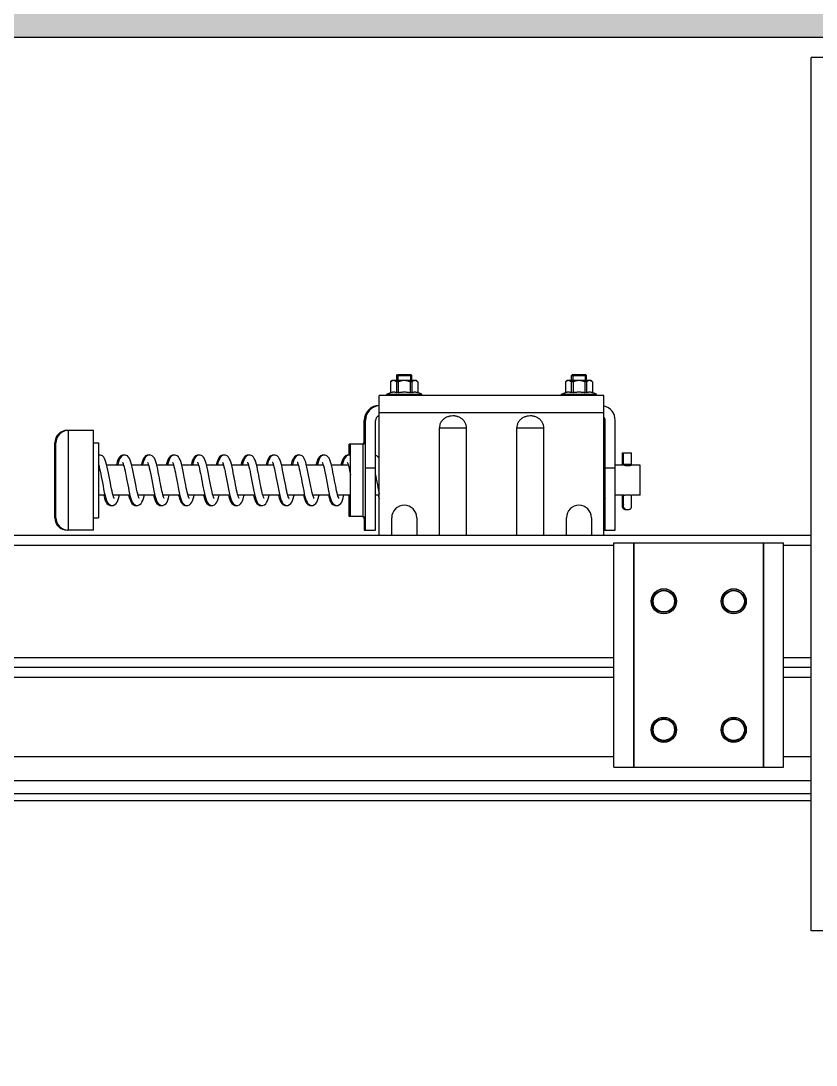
# Model space of a CAD drawing. Header units: millimetres. Extents: x 21899 to 38731, y -5425 to 3612.
# Drawn here: x 38099 to 38417.5, y 2950.1 to 3368.6 of the extents above; entities that cross this region are included whole.
import ezdxf

# ---------------------------------------------------------------- set-up
doc = ezdxf.new("R2010")
doc.units = ezdxf.units.MM
doc.layers.add('dwgmodels.com', color=250, linetype='Continuous')

msp = doc.modelspace()

# ---------------------------------------------------------------- hatches: boundary and pattern name
at = {"layer": 'dwgmodels.com', "true_color": 0xc7c8ca}
h = msp.add_hatch(color=9, dxfattribs=at)
h.dxf.hatch_style = 1
h.paths.add_polyline_path([(35509.69, 2950.12), (35259.69, 2950.12), (35259.69, 3612), (38582.52, 3612), (38582.52, 3362), (35509.69, 3362)])

# ---------------------------------------------------------------- linework, layer by layer
at = {"color": 7, "linetype": 'Continuous'}
for p, q in [((38415.52, 3004), (38415.52, 3354)), ((38466.02, 3354), (38415.52, 3354)), ((38249.52, 3226.5), (38249.87, 3226.85)), ((38249.87, 3226.85), (38255.17, 3226.85)), ((38255.52, 3226.5), (38255.17, 3226.85)), ((38319.52, 3226.5), (38319.87, 3226.85)), ((38319.87, 3226.85), (38325.17, 3226.85)), ((38325.52, 3226.5), (38325.17, 3226.85)), ((38247.64, 3224.5), (38247.07, 3223.93)), ((38247.07, 3223.93), (38247.07, 3219.68)), ((38247.08, 3223.93), (38247.07, 3223.93)), ((38247.08, 3223.93), (38247.08, 3219.68)), ((38257.4, 3224.5), (38247.64, 3224.5)), ((38249.45, 3223.93), (38249.45, 3219.68)), ((38250.15, 3223.93), (38249.45, 3223.93)), ((38249.52, 3224.5), (38249.52, 3226.5)), ((38249.52, 3226.5), (38255.52, 3226.5)), ((38250.15, 3223.93), (38250.15, 3219.68)), ((38254.89, 3223.93), (38254.89, 3219.68)), ((38255.59, 3223.93), (38254.89, 3223.93)), ((38255.52, 3224.5), (38255.52, 3226.5)), ((38255.59, 3223.93), (38255.59, 3219.68)), ((38257.4, 3224.5), (38257.97, 3223.93)), ((38257.96, 3223.93), (38257.96, 3219.68)), ((38257.97, 3223.93), (38257.96, 3223.93)), ((38257.97, 3223.93), (38257.97, 3219.68)), ((38317.64, 3224.5), (38317.07, 3223.93)), ((38317.07, 3223.93), (38317.07, 3219.68)), ((38317.08, 3223.93), (38317.07, 3223.93)), ((38317.08, 3223.93), (38317.08, 3219.68)), ((38327.4, 3224.5), (38317.64, 3224.5)), ((38319.45, 3223.93), (38319.45, 3219.68)), ((38320.15, 3223.93), (38319.45, 3223.93)), ((38319.52, 3224.5), (38319.52, 3226.5)), ((38319.52, 3226.5), (38325.52, 3226.5)), ((38320.15, 3223.93), (38320.15, 3219.68)), ((38324.89, 3223.93), (38324.89, 3219.68)), ((38325.59, 3223.93), (38324.89, 3223.93)), ((38325.52, 3224.5), (38325.52, 3226.5)), ((38325.59, 3223.93), (38325.59, 3219.68)), ((38327.4, 3224.5), (38327.97, 3223.93)), ((38327.96, 3223.93), (38327.96, 3219.68)), ((38327.97, 3223.93), (38327.96, 3223.93)), ((38327.97, 3223.93), (38327.97, 3219.68)), ((38242.52, 3162.5), (38242.52, 3218.5)), ((38332.52, 3218.5), (38242.52, 3218.5)), ((38245.52, 3219), (38247.07, 3219.68)), ((38245.52, 3218.5), (38245.52, 3219)), ((38245.52, 3219), (38259.52, 3219)), ((38247.08, 3219.68), (38247.07, 3219.68)), ((38250.15, 3219.68), (38249.45, 3219.68)), ((38255.59, 3219.68), (38254.89, 3219.68)), ((38257.97, 3219.68), (38257.96, 3219.68)), ((38259.52, 3219), (38257.97, 3219.68)), ((38259.52, 3218.5), (38259.52, 3219)), ((38315.52, 3219), (38317.07, 3219.68)), ((38315.52, 3219), (38329.52, 3219)), ((38315.52, 3218.5), (38315.52, 3219)), ((38317.08, 3219.68), (38317.07, 3219.68)), ((38320.15, 3219.68), (38319.45, 3219.68)), ((38325.59, 3219.68), (38324.89, 3219.68)), ((38327.97, 3219.68), (38327.96, 3219.68)), ((38329.52, 3219), (38327.97, 3219.68)), ((38329.52, 3218.5), (38329.52, 3219)), ((38332.52, 3162.5), (38332.52, 3218.5)), ((38236.52, 3199.15), (38236.52, 3208.5)), ((38237.02, 3164.5), (38237.02, 3208.5)), ((38241.02, 3164.5), (38241.02, 3208.5)), ((38333.02, 3164.5), (38333.02, 3208.5)), ((38337.02, 3164.5), (38337.02, 3208.5)), ((38128.02, 3204.5), (38117.52, 3204.5)), ((38128.02, 3164.5), (38128.02, 3204.5)), ((38266.59, 3162.5), (38266.59, 3205.5)), ((38277.45, 3162.5), (38277.45, 3205.5)), ((38297.59, 3162.5), (38297.59, 3205.5)), ((38308.45, 3162.5), (38308.45, 3205.5)), ((38112.52, 3169.5), (38112.52, 3199.5)), ((38113.02, 3169.5), (38113.02, 3199.5)), ((38128.02, 3199.5), (38130.02, 3199.5)), ((38130.02, 3199.5), (38130.02, 3169.5)), ((38230.52, 3194.6), (38230.52, 3199)), ((38236.02, 3199), (38230.52, 3199)), ((38231.02, 3170), (38231.02, 3199)), ((38130.26, 3194.58), (38130.02, 3194.6)), ((38140.27, 3194.57), (38140.02, 3194.6)), ((38150.29, 3194.57), (38150.02, 3194.6)), ((38160.29, 3194.58), (38160.02, 3194.6)), ((38170.29, 3194.58), (38170.02, 3194.6)), ((38180.28, 3194.57), (38180.02, 3194.6)), ((38190.28, 3194.57), (38190.02, 3194.6)), ((38200.26, 3194.58), (38200.02, 3194.6)), ((38210.27, 3194.57), (38210.02, 3194.6)), ((38220.29, 3194.57), (38220.02, 3194.6)), ((38230.29, 3194.58), (38230.02, 3194.6)), ((38339.92, 3195.5), (38343.62, 3195.5)), ((38339.92, 3190.5), (38339.92, 3195.5)), ((38340.42, 3190.5), (38340.42, 3195.5)), ((38343.62, 3190.5), (38343.62, 3195.5)), ((38130.02, 3190.9), (38130.12, 3190.58)), ((38130.14, 3190.5), (38130.02, 3190.5)), ((38140.14, 3190.5), (38133.39, 3190.5)), ((38150.14, 3190.5), (38143.39, 3190.5)), ((38160.14, 3190.5), (38153.39, 3190.5)), ((38170.15, 3190.5), (38163.39, 3190.5)), ((38180.15, 3190.5), (38173.39, 3190.5)), ((38190.14, 3190.5), (38183.39, 3190.5)), ((38200.14, 3190.5), (38193.39, 3190.5)), ((38210.14, 3190.5), (38203.39, 3190.5)), ((38220.14, 3190.5), (38213.39, 3190.5)), ((38230.14, 3190.5), (38223.39, 3190.5)), ((38340.42, 3190.5), (38337.02, 3190.5)), ((38347.02, 3190.5), (38343.62, 3190.5)), ((38347.02, 3178.5), (38347.02, 3190.5)), ((38132.65, 3178.5), (38130.02, 3178.5)), ((38142.65, 3178.5), (38135.89, 3178.5)), ((38152.65, 3178.5), (38145.9, 3178.5)), ((38162.65, 3178.5), (38155.9, 3178.5)), ((38172.65, 3178.5), (38165.9, 3178.5)), ((38182.65, 3178.5), (38175.9, 3178.5)), ((38192.65, 3178.5), (38185.9, 3178.5)), ((38202.65, 3178.5), (38195.9, 3178.5)), ((38212.65, 3178.5), (38205.89, 3178.5)), ((38222.65, 3178.5), (38215.9, 3178.5)), ((38231.02, 3178.5), (38225.9, 3178.5)), ((38230.52, 3170), (38230.52, 3178.5)), ((38242.52, 3178.5), (38241.02, 3178.5)), ((38332.65, 3178.5), (38332.52, 3178.5)), ((38340.52, 3178.5), (38337.02, 3178.5)), ((38339.92, 3173.76), (38339.92, 3178.5)), ((38340.42, 3173.76), (38340.42, 3178.5)), ((38347.02, 3178.5), (38343.52, 3178.5)), ((38343.62, 3173.76), (38343.62, 3178.5)), ((38135.02, 3174.4), (38135.28, 3174.43)), ((38145.02, 3174.4), (38145.28, 3174.43)), ((38155.02, 3174.4), (38155.27, 3174.43)), ((38165.02, 3174.4), (38165.27, 3174.42)), ((38175.02, 3174.4), (38175.29, 3174.43)), ((38185.02, 3174.4), (38185.28, 3174.42)), ((38195.02, 3174.4), (38195.29, 3174.42)), ((38205.02, 3174.4), (38205.28, 3174.43)), ((38215.02, 3174.4), (38215.28, 3174.43)), ((38225.02, 3174.4), (38225.27, 3174.43)), ((38340.42, 3175.53), (38339.92, 3175.53)), ((38128.02, 3169.5), (38130.02, 3169.5)), ((38236.02, 3170), (38230.52, 3170)), ((38236.52, 3169.85), (38236.52, 3164.5)), ((38247.52, 3162.5), (38247.52, 3169.5)), ((38257.52, 3169.5), (38257.52, 3162.5)), ((38317.52, 3162.5), (38317.52, 3169.5)), ((38327.52, 3169.5), (38327.52, 3162.5)), ((38128.02, 3164.5), (38117.52, 3164.5)), ((38236.52, 3164.5), (38241.02, 3164.5)), ((38332.52, 3164.5), (38337.02, 3164.5)), ((37499.46, 3162.5), (38415.52, 3162.5)), ((38336.52, 3109.5), (37499.46, 3109.5)), ((38415.52, 3109.5), (38404.52, 3109.5)), ((38415.52, 3056), (37499.46, 3056)), ((38468.52, 3004), (38415.52, 3004))]:
    msp.add_line(p, q, dxfattribs=at)
at = {"color": 2, "linetype": 'Continuous'}
for p, q in [((38250.02, 3226.85), (38250.02, 3224.5)), ((38255.02, 3226.85), (38255.02, 3224.5)), ((38320.02, 3226.85), (38320.02, 3224.5)), ((38325.02, 3226.85), (38325.02, 3224.5))]:
    msp.add_line(p, q, dxfattribs=at)
at = {"color": 9, "linetype": 'Continuous'}
for p, q in [((38332.52, 3211.5), (38242.52, 3211.5)), ((38117.52, 3204.45), (38117.52, 3204.5)), ((38118.02, 3164.5), (38118.02, 3204.5)), ((38266.59, 3205.5), (38277.45, 3205.5)), ((38297.59, 3205.5), (38308.45, 3205.5)), ((38236.02, 3170), (38236.02, 3199)), ((38237.02, 3189.5), (38241.02, 3189.5)), ((38333.02, 3189.5), (38337.02, 3189.5)), ((38343.62, 3190.8), (38339.92, 3190.8)), ((38117.52, 3164.5), (38117.52, 3164.55)), ((37499.46, 3158.5), (38336.52, 3158.5)), ((38344.64, 3069.5), (38344.64, 3159.5)), ((38396.4, 3069.5), (38396.4, 3159.5)), ((38404.52, 3158.5), (38415.52, 3158.5)), ((37499.46, 3113.5), (38336.52, 3113.5)), ((38404.52, 3113.5), (38415.52, 3113.5)), ((38336.52, 3105.5), (37499.46, 3105.5)), ((38415.52, 3105.5), (38404.52, 3105.5)), ((38336.52, 3073.7), (37499.46, 3073.7)), ((38415.52, 3073.7), (38404.52, 3073.7)), ((38415.52, 3064.06), (37499.46, 3064.06)), ((38415.52, 3058.86), (37499.46, 3058.86))]:
    msp.add_line(p, q, dxfattribs=at)
at = {"color": 3, "linetype": 'Continuous'}
for p, q in [((38336.52, 3159.5), (38344.52, 3159.5)), ((38336.52, 3069.5), (38336.52, 3159.5)), ((38336.52, 3159.5), (38344.52, 3159.5)), ((38344.52, 3069.5), (38344.52, 3159.5)), ((38344.53, 3159.5), (38404.52, 3159.5)), ((38396.52, 3069.5), (38396.52, 3159.5)), ((38404.52, 3069.5), (38404.52, 3159.5)), ((38336.52, 3069.5), (38344.52, 3069.5)), ((38344.53, 3069.5), (38404.52, 3069.5))]:
    msp.add_line(p, q, dxfattribs=at)
at = {"color": 7, "linetype": 'Continuous'}
for points in [[(38130.52, 3194.6), (38130.19, 3194.57), (38130.02, 3194.5)], [(38133.56, 3189.79), (38133.3, 3190.87), (38133.03, 3191.8), (38132.76, 3192.58), (38132.47, 3193.22), (38132.12, 3193.77), (38131.6, 3194.25), (38130.87, 3194.57), (38130.52, 3194.6)], [(38140.02, 3194.6), (38139.66, 3194.56), (38138.96, 3194.26), (38138.45, 3193.8), (38138.1, 3193.28), (38137.8, 3192.65), (38137.52, 3191.85), (38137.23, 3190.83), (38137.15, 3190.5)], [(38140.52, 3194.6), (38140.16, 3194.56), (38139.46, 3194.26), (38138.95, 3193.8), (38138.6, 3193.28), (38138.3, 3192.65), (38138.02, 3191.85), (38137.73, 3190.83), (38137.65, 3190.5)], [(38143.57, 3189.76), (38143.3, 3190.85), (38143.04, 3191.79), (38142.76, 3192.58), (38142.47, 3193.23), (38142.12, 3193.77), (38141.6, 3194.26), (38140.87, 3194.56), (38140.52, 3194.6)], [(38150.02, 3194.6), (38149.64, 3194.56), (38148.92, 3194.24), (38148.41, 3193.76), (38148.06, 3193.21), (38147.77, 3192.56), (38147.49, 3191.76), (38147.22, 3190.8), (38147.15, 3190.5)], [(38150.52, 3194.6), (38150.14, 3194.56), (38149.42, 3194.24), (38148.91, 3193.76), (38148.56, 3193.21), (38148.27, 3192.56), (38147.99, 3191.76), (38147.72, 3190.8), (38147.65, 3190.5)], [(38153.5, 3190.05), (38153.25, 3191.05), (38152.99, 3191.93), (38152.72, 3192.7), (38152.42, 3193.32), (38152.07, 3193.83), (38151.55, 3194.29), (38150.85, 3194.57), (38150.52, 3194.6)], [(38160.02, 3194.6), (38159.67, 3194.56), (38158.96, 3194.27), (38158.45, 3193.8), (38158.1, 3193.28), (38157.81, 3192.66), (38157.54, 3191.92), (38157.29, 3191.04), (38157.15, 3190.5)], [(38160.52, 3194.6), (38160.17, 3194.56), (38159.46, 3194.27), (38158.95, 3193.8), (38158.6, 3193.28), (38158.31, 3192.66), (38158.04, 3191.92), (38157.79, 3191.04), (38157.65, 3190.5)], [(38163.51, 3190.01), (38163.24, 3191.09), (38162.97, 3191.99), (38162.7, 3192.74), (38162.4, 3193.35), (38162.03, 3193.88), (38161.5, 3194.32), (38160.82, 3194.57), (38160.52, 3194.6)], [(38170.02, 3194.6), (38169.65, 3194.56), (38168.94, 3194.25), (38168.42, 3193.77), (38168.06, 3193.2), (38167.75, 3192.51), (38167.44, 3191.6), (38167.15, 3190.51), (38167.15, 3190.5)], [(38170.52, 3194.6), (38170.15, 3194.56), (38169.44, 3194.25), (38168.92, 3193.77), (38168.56, 3193.2), (38168.25, 3192.51), (38167.94, 3191.6), (38167.65, 3190.51), (38167.65, 3190.5)], [(38173.46, 3190.22), (38173.21, 3191.2), (38172.96, 3192.02), (38172.71, 3192.72), (38172.43, 3193.31), (38172.07, 3193.83), (38171.55, 3194.29), (38170.83, 3194.57), (38170.52, 3194.6)], [(38180.02, 3194.6), (38179.66, 3194.56), (38178.95, 3194.26), (38178.44, 3193.79), (38178.09, 3193.26), (38177.8, 3192.63), (38177.52, 3191.86), (38177.26, 3190.93), (38177.15, 3190.5)], [(38180.52, 3194.6), (38180.16, 3194.56), (38179.45, 3194.26), (38178.94, 3193.79), (38178.59, 3193.26), (38178.3, 3192.63), (38178.02, 3191.86), (38177.76, 3190.93), (38177.65, 3190.5)], [(38183.55, 3189.86), (38183.29, 3190.91), (38183.02, 3191.84), (38182.75, 3192.62), (38182.45, 3193.26), (38182.1, 3193.8), (38181.58, 3194.27), (38180.86, 3194.57), (38180.52, 3194.6)], [(38190.02, 3194.6), (38189.66, 3194.56), (38188.95, 3194.26), (38188.43, 3193.78), (38188.08, 3193.25), (38187.79, 3192.62), (38187.52, 3191.86), (38187.26, 3190.95), (38187.15, 3190.5)], [(38190.52, 3194.6), (38190.16, 3194.56), (38189.45, 3194.26), (38188.93, 3193.78), (38188.58, 3193.25), (38188.29, 3192.62), (38188.02, 3191.86), (38187.76, 3190.95), (38187.65, 3190.5)], [(38193.55, 3189.85), (38193.3, 3190.87), (38193.04, 3191.78), (38192.77, 3192.58), (38192.46, 3193.25), (38192.09, 3193.8), (38191.57, 3194.27), (38190.86, 3194.57), (38190.52, 3194.6)], [(38200.02, 3194.6), (38199.69, 3194.57), (38199.02, 3194.3), (38198.5, 3193.86), (38198.14, 3193.35), (38197.84, 3192.74), (38197.57, 3192), (38197.3, 3191.1), (38197.15, 3190.5)], [(38200.52, 3194.6), (38200.19, 3194.57), (38199.52, 3194.3), (38199, 3193.86), (38198.64, 3193.35), (38198.34, 3192.74), (38198.07, 3192), (38197.8, 3191.1), (38197.65, 3190.5)], [(38203.56, 3189.79), (38203.3, 3190.87), (38203.03, 3191.8), (38202.76, 3192.58), (38202.47, 3193.22), (38202.12, 3193.77), (38201.6, 3194.25), (38200.87, 3194.57), (38200.52, 3194.6)], [(38210.02, 3194.6), (38209.66, 3194.56), (38208.96, 3194.26), (38208.45, 3193.8), (38208.1, 3193.28), (38207.8, 3192.65), (38207.52, 3191.85), (38207.23, 3190.83), (38207.15, 3190.5)], [(38210.52, 3194.6), (38210.16, 3194.56), (38209.46, 3194.26), (38208.95, 3193.8), (38208.6, 3193.28), (38208.3, 3192.65), (38208.02, 3191.85), (38207.73, 3190.83), (38207.65, 3190.5)], [(38213.57, 3189.76), (38213.3, 3190.85), (38213.04, 3191.79), (38212.76, 3192.58), (38212.47, 3193.23), (38212.12, 3193.77), (38211.6, 3194.26), (38210.87, 3194.56), (38210.52, 3194.6)], [(38220.02, 3194.6), (38219.64, 3194.56), (38218.92, 3194.24), (38218.41, 3193.76), (38218.06, 3193.21), (38217.77, 3192.56), (38217.49, 3191.76), (38217.22, 3190.8), (38217.15, 3190.5)], [(38220.52, 3194.6), (38220.14, 3194.56), (38219.42, 3194.24), (38218.91, 3193.76), (38218.56, 3193.21), (38218.27, 3192.56), (38217.99, 3191.76), (38217.72, 3190.8), (38217.65, 3190.5)], [(38223.5, 3190.05), (38223.25, 3191.05), (38222.99, 3191.93), (38222.72, 3192.7), (38222.42, 3193.32), (38222.07, 3193.83), (38221.55, 3194.29), (38220.85, 3194.57), (38220.52, 3194.6)], [(38230.02, 3194.6), (38229.67, 3194.56), (38228.96, 3194.27), (38228.45, 3193.8), (38228.1, 3193.28), (38227.81, 3192.66), (38227.54, 3191.92), (38227.29, 3191.04), (38227.15, 3190.5)], [(38230.52, 3194.6), (38230.17, 3194.56), (38229.46, 3194.27), (38228.95, 3193.8), (38228.6, 3193.28), (38228.31, 3192.66), (38228.04, 3191.92), (38227.79, 3191.04), (38227.65, 3190.5)], [(38231.02, 3194.5), (38230.82, 3194.57), (38230.52, 3194.6)], [(38242.52, 3193.11), (38242.43, 3193.31), (38242.07, 3193.83), (38241.55, 3194.29), (38241.02, 3194.5)], [(38130.12, 3190.58), (38130.31, 3189.91), (38130.5, 3189.11), (38130.71, 3188.18), (38130.92, 3187.14), (38131.14, 3186.01), (38131.37, 3184.82), (38131.6, 3183.56), (38131.85, 3182.27), (38132.11, 3180.95), (38132.38, 3179.64)], [(38136.08, 3177.91), (38135.89, 3178.5), (38135.69, 3179.24), (38135.48, 3180.13), (38135.27, 3181.13), (38135.04, 3182.24), (38134.81, 3183.44), (38134.58, 3184.7), (38134.33, 3186), (38134.08, 3187.31), (38133.82, 3188.59), (38133.56, 3189.79)], [(38139.67, 3191.77), (38139.67, 3191.77), (38139.71, 3191.7), (38139.81, 3191.48), (38139.96, 3191.1), (38140.12, 3190.58)], [(38140.12, 3190.58), (38140.3, 3189.92), (38140.49, 3189.14), (38140.69, 3188.25), (38140.9, 3187.26), (38141.11, 3186.19), (38141.32, 3185.06), (38141.54, 3183.87), (38141.77, 3182.65), (38142.01, 3181.43), (38142.25, 3180.24), (38142.5, 3179.11)], [(38145.93, 3178.36), (38145.74, 3179.06), (38145.53, 3179.93), (38145.31, 3180.94), (38145.08, 3182.08), (38144.84, 3183.31), (38144.59, 3184.62), (38144.34, 3185.95), (38144.09, 3187.28), (38143.83, 3188.56), (38143.57, 3189.76)], [(38149.67, 3191.76), (38149.67, 3191.77), (38149.71, 3191.7), (38149.82, 3191.46), (38149.98, 3191.02)], [(38149.98, 3191.02), (38150.18, 3190.37), (38150.4, 3189.54), (38150.63, 3188.54), (38150.87, 3187.4), (38151.12, 3186.11), (38151.39, 3184.69), (38151.67, 3183.18), (38151.96, 3181.7), (38152.24, 3180.32), (38152.5, 3179.09)], [(38155.99, 3178.19), (38155.82, 3178.77), (38155.64, 3179.47), (38155.45, 3180.27), (38155.26, 3181.17), (38155.06, 3182.15), (38154.86, 3183.19), (38154.65, 3184.3), (38154.44, 3185.45), (38154.21, 3186.62), (38153.98, 3187.8), (38153.75, 3188.96), (38153.5, 3190.05)], [(38159.69, 3191.75), (38159.67, 3191.76), (38159.69, 3191.73), (38159.79, 3191.53), (38159.93, 3191.18), (38160.09, 3190.68), (38160.27, 3190.05), (38160.46, 3189.29), (38160.66, 3188.41), (38160.86, 3187.43), (38161.07, 3186.38), (38161.28, 3185.27), (38161.43, 3184.5)], [(38164.61, 3184.5), (38164.37, 3185.78), (38164.08, 3187.34), (38163.79, 3188.75), (38163.51, 3190.01)], [(38169.67, 3191.77), (38169.67, 3191.77), (38169.71, 3191.69), (38169.83, 3191.45), (38169.97, 3191.07), (38170.14, 3190.54)], [(38170.14, 3190.54), (38170.31, 3189.88), (38170.5, 3189.1), (38170.7, 3188.21), (38170.9, 3187.23), (38171.11, 3186.18), (38171.32, 3185.07), (38171.54, 3183.92), (38171.76, 3182.73), (38171.99, 3181.54), (38172.23, 3180.36), (38172.47, 3179.23)], [(38175.96, 3178.27), (38175.76, 3179), (38175.54, 3179.89), (38175.31, 3180.93), (38175.07, 3182.11), (38174.82, 3183.43), (38174.54, 3184.87), (38174.27, 3186.35), (38173.99, 3187.78), (38173.72, 3189.08), (38173.46, 3190.22)], [(38179.67, 3191.76), (38179.67, 3191.77), (38179.7, 3191.71), (38179.81, 3191.49), (38179.95, 3191.11), (38180.13, 3190.57)], [(38180.13, 3190.57), (38180.32, 3189.87), (38180.52, 3189.03), (38180.73, 3188.05), (38180.96, 3186.96), (38181.19, 3185.77), (38181.43, 3184.48), (38181.69, 3183.1), (38181.96, 3181.66), (38182.25, 3180.27), (38182.52, 3179.02)], [(38185.96, 3178.28), (38185.78, 3178.92), (38185.59, 3179.68), (38185.39, 3180.56), (38185.18, 3181.54), (38184.97, 3182.62), (38184.75, 3183.77), (38184.52, 3184.98), (38184.29, 3186.23), (38184.05, 3187.49), (38183.8, 3188.71), (38183.55, 3189.86)], [(38189.69, 3191.75), (38189.68, 3191.76), (38189.69, 3191.74), (38189.79, 3191.54), (38189.94, 3191.17), (38190.11, 3190.61)], [(38190.11, 3190.61), (38190.31, 3189.9), (38190.52, 3189.03), (38190.74, 3188.02), (38190.97, 3186.87), (38191.22, 3185.58), (38191.48, 3184.21), (38191.74, 3182.82), (38192.01, 3181.46), (38192.27, 3180.18), (38192.52, 3179.02)], [(38195.97, 3178.23), (38195.8, 3178.82), (38195.63, 3179.52), (38195.44, 3180.32), (38195.25, 3181.2), (38195.06, 3182.16), (38194.86, 3183.19), (38194.66, 3184.26), (38194.45, 3185.37), (38194.24, 3186.51), (38194.01, 3187.64), (38193.79, 3188.77), (38193.55, 3189.85)], [(38199.67, 3191.77), (38199.67, 3191.77), (38199.71, 3191.7), (38199.82, 3191.48), (38199.96, 3191.1), (38200.12, 3190.58)], [(38200.12, 3190.58), (38200.31, 3189.91), (38200.5, 3189.11), (38200.71, 3188.18), (38200.92, 3187.14), (38201.14, 3186.01), (38201.37, 3184.82), (38201.6, 3183.56), (38201.85, 3182.27), (38202.11, 3180.95), (38202.38, 3179.64)], [(38206.08, 3177.91), (38205.89, 3178.5), (38205.69, 3179.24), (38205.48, 3180.13), (38205.27, 3181.13), (38205.04, 3182.24), (38204.81, 3183.44), (38204.58, 3184.7), (38204.33, 3186), (38204.08, 3187.31), (38203.82, 3188.59), (38203.56, 3189.79)], [(38209.67, 3191.77), (38209.67, 3191.77), (38209.71, 3191.7), (38209.81, 3191.48), (38209.96, 3191.1), (38210.12, 3190.58)], [(38210.12, 3190.58), (38210.3, 3189.92), (38210.49, 3189.14), (38210.69, 3188.25), (38210.9, 3187.26), (38211.11, 3186.19), (38211.32, 3185.06), (38211.54, 3183.87), (38211.77, 3182.65), (38212.01, 3181.43), (38212.25, 3180.24), (38212.5, 3179.11)], [(38215.93, 3178.36), (38215.74, 3179.06), (38215.53, 3179.93), (38215.31, 3180.94), (38215.08, 3182.08), (38214.84, 3183.31), (38214.59, 3184.62), (38214.34, 3185.95), (38214.09, 3187.28), (38213.83, 3188.56), (38213.57, 3189.76)], [(38219.67, 3191.76), (38219.67, 3191.77), (38219.71, 3191.7), (38219.82, 3191.46), (38219.98, 3191.02)], [(38219.98, 3191.02), (38220.18, 3190.37), (38220.4, 3189.54), (38220.63, 3188.54), (38220.87, 3187.4), (38221.12, 3186.11), (38221.39, 3184.69), (38221.67, 3183.18), (38221.96, 3181.7), (38222.24, 3180.32), (38222.5, 3179.09)], [(38225.99, 3178.19), (38225.82, 3178.77), (38225.64, 3179.47), (38225.45, 3180.27), (38225.26, 3181.17), (38225.06, 3182.15), (38224.86, 3183.19), (38224.65, 3184.3), (38224.44, 3185.45), (38224.21, 3186.62), (38223.98, 3187.8), (38223.75, 3188.96), (38223.5, 3190.05)], [(38229.69, 3191.75), (38229.67, 3191.76), (38229.69, 3191.73), (38229.79, 3191.53), (38229.93, 3191.18), (38230.09, 3190.68), (38230.27, 3190.05), (38230.46, 3189.29), (38230.66, 3188.41), (38230.86, 3187.43), (38231.02, 3186.63)], [(38333.02, 3191.85), (38332.78, 3192.54), (38332.52, 3193.12)], [(38241.02, 3186.63), (38241.11, 3186.18), (38241.32, 3185.07), (38241.54, 3183.92), (38241.76, 3182.73), (38241.99, 3181.54), (38242.23, 3180.36), (38242.47, 3179.23), (38242.52, 3179.04)], [(38161.43, 3184.5), (38161.67, 3183.19), (38161.97, 3181.64), (38162.25, 3180.23), (38162.53, 3178.98)], [(38166.36, 3177.25), (38166.37, 3177.23), (38166.34, 3177.28), (38166.24, 3177.48), (38166.11, 3177.83), (38165.95, 3178.32), (38165.77, 3178.94), (38165.58, 3179.7), (38165.39, 3180.56), (38165.19, 3181.53), (38164.98, 3182.58), (38164.77, 3183.69), (38164.61, 3184.5)], [(38132.15, 3178.5), (38132.17, 3178.41), (38132.46, 3177.34), (38132.76, 3176.46), (38133.07, 3175.78), (38133.43, 3175.22), (38133.95, 3174.74), (38134.66, 3174.44), (38135.02, 3174.4)], [(38132.38, 3179.64), (38132.67, 3178.41), (38132.96, 3177.34), (38133.26, 3176.46), (38133.57, 3175.78), (38133.93, 3175.22), (38134.45, 3174.74), (38135.16, 3174.44), (38135.52, 3174.4)], [(38135.52, 3174.4), (38135.86, 3174.43), (38136.59, 3174.74), (38137.11, 3175.22), (38137.46, 3175.76), (38137.75, 3176.39), (38138.02, 3177.16), (38138.29, 3178.08), (38138.39, 3178.5)], [(38136.36, 3177.24), (38136.37, 3177.23), (38136.34, 3177.28), (38136.23, 3177.5), (38136.08, 3177.91)], [(38142.15, 3178.5), (38142.26, 3178.07), (38142.52, 3177.14), (38142.8, 3176.37), (38143.09, 3175.74), (38143.44, 3175.21), (38143.95, 3174.74), (38144.66, 3174.44), (38145.02, 3174.4)], [(38142.5, 3179.11), (38142.76, 3178.07), (38143.02, 3177.14), (38143.3, 3176.37), (38143.59, 3175.74), (38143.94, 3175.21), (38144.45, 3174.74), (38145.16, 3174.44), (38145.52, 3174.4)], [(38145.52, 3174.4), (38145.87, 3174.43), (38146.59, 3174.74), (38147.11, 3175.22), (38147.46, 3175.76), (38147.76, 3176.41), (38148.04, 3177.2), (38148.3, 3178.15), (38148.39, 3178.5)], [(38146.35, 3177.25), (38146.36, 3177.24), (38146.35, 3177.26), (38146.25, 3177.46), (38146.11, 3177.83), (38145.93, 3178.36)], [(38152.15, 3178.5), (38152.26, 3178.04), (38152.52, 3177.15), (38152.78, 3176.4), (38153.07, 3175.77), (38153.42, 3175.23), (38153.94, 3174.75), (38154.66, 3174.44), (38155.02, 3174.4)], [(38152.5, 3179.09), (38152.76, 3178.04), (38153.02, 3177.15), (38153.28, 3176.4), (38153.57, 3175.77), (38153.92, 3175.23), (38154.44, 3174.75), (38155.16, 3174.44), (38155.52, 3174.4)], [(38155.52, 3174.4), (38155.87, 3174.44), (38156.6, 3174.74), (38157.12, 3175.23), (38157.49, 3175.8), (38157.8, 3176.52), (38158.11, 3177.46), (38158.39, 3178.5)], [(38156.37, 3177.24), (38156.36, 3177.25), (38156.27, 3177.41), (38156.14, 3177.73), (38155.99, 3178.19)], [(38162.15, 3178.5), (38162.3, 3177.91), (38162.56, 3177.01), (38162.84, 3176.27), (38163.13, 3175.66), (38163.5, 3175.14), (38164.02, 3174.7), (38164.69, 3174.43), (38165.02, 3174.4)], [(38162.53, 3178.98), (38162.8, 3177.91), (38163.06, 3177.01), (38163.34, 3176.27), (38163.63, 3175.66), (38164, 3175.14), (38164.52, 3174.7), (38165.19, 3174.43), (38165.52, 3174.4)], [(38165.52, 3174.4), (38165.84, 3174.43), (38166.56, 3174.72), (38167.08, 3175.18), (38167.43, 3175.7), (38167.72, 3176.31), (38167.99, 3177.05), (38168.24, 3177.92), (38168.39, 3178.5)], [(38172.15, 3178.5), (38172.23, 3178.18), (38172.49, 3177.25), (38172.77, 3176.43), (38173.07, 3175.77), (38173.42, 3175.23), (38173.93, 3174.75), (38174.64, 3174.44), (38175.02, 3174.4)], [(38172.47, 3179.23), (38172.73, 3178.18), (38172.99, 3177.25), (38173.27, 3176.43), (38173.57, 3175.77), (38173.92, 3175.23), (38174.43, 3174.75), (38175.14, 3174.44), (38175.52, 3174.4)], [(38175.52, 3174.4), (38175.84, 3174.43), (38176.56, 3174.72), (38177.08, 3175.18), (38177.43, 3175.71), (38177.72, 3176.32), (38177.99, 3177.06), (38178.25, 3177.95), (38178.39, 3178.5)], [(38176.37, 3177.23), (38176.36, 3177.24), (38176.28, 3177.4), (38176.14, 3177.73), (38175.96, 3178.27)], [(38182.15, 3178.5), (38182.29, 3177.96), (38182.54, 3177.08), (38182.81, 3176.35), (38183.09, 3175.73), (38183.44, 3175.21), (38183.96, 3174.74), (38184.67, 3174.44), (38185.02, 3174.4)], [(38182.52, 3179.02), (38182.79, 3177.96), (38183.04, 3177.08), (38183.31, 3176.35), (38183.59, 3175.73), (38183.94, 3175.21), (38184.46, 3174.74), (38185.17, 3174.44), (38185.52, 3174.4)], [(38185.52, 3174.4), (38185.84, 3174.43), (38186.55, 3174.72), (38187.07, 3175.17), (38187.43, 3175.69), (38187.72, 3176.3), (38188, 3177.09), (38188.29, 3178.11), (38188.39, 3178.5)], [(38186.35, 3177.26), (38186.36, 3177.25), (38186.36, 3177.25), (38186.26, 3177.44), (38186.12, 3177.79), (38185.96, 3178.28)], [(38192.15, 3178.5), (38192.28, 3177.99), (38192.53, 3177.11), (38192.79, 3176.37), (38193.08, 3175.75), (38193.43, 3175.22), (38193.95, 3174.74), (38194.66, 3174.44), (38195.02, 3174.4)], [(38192.52, 3179.02), (38192.78, 3177.99), (38193.03, 3177.11), (38193.29, 3176.37), (38193.58, 3175.75), (38193.93, 3175.22), (38194.45, 3174.74), (38195.16, 3174.44), (38195.52, 3174.4)], [(38195.52, 3174.4), (38195.82, 3174.43), (38196.5, 3174.68), (38197.03, 3175.13), (38197.4, 3175.65), (38197.7, 3176.27), (38197.97, 3177.01), (38198.24, 3177.91), (38198.39, 3178.5)], [(38196.36, 3177.24), (38196.36, 3177.25), (38196.27, 3177.43), (38196.13, 3177.76), (38195.97, 3178.23)], [(38202.15, 3178.5), (38202.17, 3178.41), (38202.46, 3177.34), (38202.76, 3176.46), (38203.07, 3175.78), (38203.43, 3175.22), (38203.95, 3174.74), (38204.66, 3174.44), (38205.02, 3174.4)], [(38202.38, 3179.64), (38202.67, 3178.41), (38202.96, 3177.34), (38203.26, 3176.46), (38203.57, 3175.78), (38203.93, 3175.22), (38204.45, 3174.74), (38205.16, 3174.44), (38205.52, 3174.4)], [(38205.52, 3174.4), (38205.86, 3174.43), (38206.59, 3174.74), (38207.11, 3175.22), (38207.46, 3175.76), (38207.75, 3176.39), (38208.02, 3177.16), (38208.29, 3178.08), (38208.39, 3178.5)], [(38206.36, 3177.24), (38206.37, 3177.23), (38206.34, 3177.28), (38206.23, 3177.5), (38206.08, 3177.91)], [(38212.15, 3178.5), (38212.26, 3178.07), (38212.52, 3177.14), (38212.8, 3176.37), (38213.09, 3175.74), (38213.44, 3175.21), (38213.95, 3174.74), (38214.66, 3174.44), (38215.02, 3174.4)], [(38212.5, 3179.11), (38212.76, 3178.07), (38213.02, 3177.14), (38213.3, 3176.37), (38213.59, 3175.74), (38213.94, 3175.21), (38214.45, 3174.74), (38215.16, 3174.44), (38215.52, 3174.4)], [(38215.52, 3174.4), (38215.87, 3174.43), (38216.59, 3174.74), (38217.11, 3175.22), (38217.46, 3175.76), (38217.76, 3176.41), (38218.04, 3177.2), (38218.3, 3178.15), (38218.39, 3178.5)], [(38216.35, 3177.25), (38216.36, 3177.24), (38216.35, 3177.26), (38216.25, 3177.46), (38216.11, 3177.83), (38215.93, 3178.36)], [(38222.15, 3178.5), (38222.26, 3178.04), (38222.52, 3177.15), (38222.78, 3176.4), (38223.07, 3175.77), (38223.42, 3175.23), (38223.94, 3174.75), (38224.66, 3174.44), (38225.02, 3174.4)], [(38222.5, 3179.09), (38222.76, 3178.04), (38223.02, 3177.15), (38223.28, 3176.4), (38223.57, 3175.77), (38223.92, 3175.23), (38224.44, 3174.75), (38225.16, 3174.44), (38225.52, 3174.4)], [(38225.52, 3174.4), (38225.87, 3174.44), (38226.6, 3174.74), (38227.12, 3175.23), (38227.49, 3175.8), (38227.8, 3176.52), (38228.11, 3177.46), (38228.39, 3178.5)], [(38226.37, 3177.24), (38226.36, 3177.25), (38226.27, 3177.41), (38226.14, 3177.73), (38225.99, 3178.19)], [(38242.15, 3178.5), (38242.23, 3178.18), (38242.49, 3177.25), (38242.52, 3177.16)], [(38332.52, 3179.04), (38332.63, 3178.58), (38332.88, 3177.61), (38333.02, 3177.15)]]:
    msp.add_lwpolyline(points, dxfattribs=at)
for centre, radius in [((38356.52, 3136), 5.04), ((38356.52, 3136), 4.48), ((38384.52, 3136), 5.04), ((38384.52, 3136), 4.48), ((38356.52, 3084.5), 5.04), ((38356.52, 3084.5), 4.48), ((38384.52, 3084.5), 5.04), ((38384.52, 3084.5), 4.48)]:
    msp.add_circle(centre, radius, dxfattribs=at)
at = {"color": 9, "linetype": 'Continuous'}
for centre, radius in [((38356.52, 3136), 5), ((38356.52, 3136), 4.28), ((38384.52, 3136), 5), ((38384.52, 3136), 4.28), ((38356.52, 3084.5), 5), ((38356.52, 3084.5), 4.28), ((38384.52, 3084.5), 5), ((38384.52, 3084.5), 4.28)]:
    msp.add_circle(centre, radius, dxfattribs=at)
at = {"color": 7, "linetype": 'Continuous'}
for centre, radius, start, end in [((38242.52, 3208.5), 6, 90, 180), ((38243.02, 3208.5), 6, 94.8557, 180), ((38331.02, 3208.5), 6, 0, 75.4804), ((38243.02, 3208.5), 2, 104.6165, 180), ((38331.02, 3208.5), 2, 0, 40.7746), ((38117.52, 3199.5), 5, 90, 180), ((38118.02, 3199.5), 5, 90, 180), ((38235.52, 3200), 1, 270, 359.9999), ((38236.02, 3200), 1, 270, 359.9999), ((38252.52, 3169.5), 5, 0, 180), ((38322.52, 3169.5), 5, 0, 180), ((38117.52, 3169.5), 5, 180, 270), ((38118.02, 3169.5), 5, 180, 270), ((38235.52, 3169), 1, 0.0001, 90), ((38236.02, 3169), 1, 0.0001, 90)]:
    msp.add_arc(centre, radius, start, end, dxfattribs=at)
for points, start_tangent, end_tangent in [([(38249.45, 3223.93), (38249.17, 3224.15), (38248.91, 3224.31), (38248.65, 3224.41), (38248.4, 3224.46), (38248.14, 3224.46), (38247.89, 3224.41), (38247.63, 3224.31), (38247.36, 3224.15), (38247.08, 3223.93)], (-0.754808, 0.655945), (-0.754808, -0.655945)), ([(38254.89, 3223.93), (38254.33, 3224.15), (38253.8, 3224.31), (38253.28, 3224.41), (38252.77, 3224.46), (38252.27, 3224.46), (38251.76, 3224.41), (38251.24, 3224.31), (38250.71, 3224.15), (38250.15, 3223.93)], (-0.917161, 0.398517), (-0.917161, -0.398517)), ([(38257.96, 3223.93), (38257.68, 3224.15), (38257.41, 3224.31), (38257.15, 3224.41), (38256.9, 3224.46), (38256.64, 3224.46), (38256.39, 3224.41), (38256.13, 3224.31), (38255.87, 3224.15), (38255.59, 3223.93)], (-0.754808, 0.655945), (-0.754808, -0.655945)), ([(38319.45, 3223.93), (38319.17, 3224.15), (38318.91, 3224.31), (38318.65, 3224.41), (38318.4, 3224.46), (38318.14, 3224.46), (38317.89, 3224.41), (38317.63, 3224.31), (38317.36, 3224.15), (38317.08, 3223.93)], (-0.754808, 0.655945), (-0.754808, -0.655945)), ([(38324.89, 3223.93), (38324.33, 3224.15), (38323.8, 3224.31), (38323.28, 3224.41), (38322.77, 3224.46), (38322.27, 3224.46), (38321.76, 3224.41), (38321.24, 3224.31), (38320.71, 3224.15), (38320.15, 3223.93)], (-0.917161, 0.398517), (-0.917161, -0.398517)), ([(38327.96, 3223.93), (38327.68, 3224.15), (38327.41, 3224.31), (38327.15, 3224.41), (38326.9, 3224.46), (38326.64, 3224.46), (38326.39, 3224.41), (38326.13, 3224.31), (38325.87, 3224.15), (38325.59, 3223.93)], (-0.754808, 0.655945), (-0.754808, -0.655945)), ([(38247.08, 3219.68), (38247.39, 3219.78), (38247.68, 3219.86), (38247.97, 3219.9), (38248.27, 3219.92), (38248.56, 3219.9), (38248.86, 3219.86), (38249.15, 3219.78), (38249.45, 3219.68)], (0.934078, 0.357068), (0.934078, -0.357068)), ([(38250.15, 3219.68), (38250.75, 3219.78), (38251.34, 3219.86), (38251.93, 3219.9), (38252.52, 3219.92), (38253.11, 3219.9), (38253.7, 3219.86), (38254.29, 3219.78), (38254.89, 3219.68)], (0.98222, 0.187736), (0.98222, -0.187736)), ([(38255.59, 3219.68), (38255.89, 3219.78), (38256.18, 3219.86), (38256.48, 3219.9), (38256.77, 3219.92), (38257.07, 3219.9), (38257.36, 3219.86), (38257.65, 3219.78), (38257.96, 3219.68)], (0.934078, 0.357068), (0.934078, -0.357068)), ([(38317.08, 3219.68), (38317.39, 3219.78), (38317.68, 3219.86), (38317.97, 3219.9), (38318.27, 3219.92), (38318.56, 3219.9), (38318.86, 3219.86), (38319.15, 3219.78), (38319.45, 3219.68)], (0.934078, 0.357068), (0.934078, -0.357068)), ([(38320.15, 3219.68), (38320.75, 3219.78), (38321.34, 3219.86), (38321.93, 3219.9), (38322.52, 3219.92), (38323.11, 3219.9), (38323.7, 3219.86), (38324.29, 3219.78), (38324.89, 3219.68)], (0.98222, 0.187736), (0.98222, -0.187736)), ([(38325.59, 3219.68), (38325.89, 3219.78), (38326.18, 3219.86), (38326.48, 3219.9), (38326.77, 3219.92), (38327.07, 3219.9), (38327.36, 3219.86), (38327.65, 3219.78), (38327.96, 3219.68)], (0.934078, 0.357068), (0.934078, -0.357068)), ([(38277.45, 3205.5), (38277.29, 3206.65), (38276.82, 3207.75), (38276.07, 3208.72), (38275.06, 3209.49), (38273.88, 3210.02), (38272.63, 3210.27), (38271.34, 3210.26), (38270.09, 3209.99), (38268.95, 3209.47), (38267.96, 3208.71), (38267.21, 3207.74), (38266.75, 3206.65), (38266.59, 3205.5)], (0.000029, 1), (0, -1)), ([(38308.45, 3205.5), (38308.29, 3206.65), (38307.82, 3207.75), (38307.07, 3208.72), (38306.06, 3209.49), (38304.88, 3210.02), (38303.63, 3210.27), (38302.34, 3210.26), (38301.09, 3209.99), (38299.95, 3209.47), (38298.96, 3208.71), (38298.21, 3207.74), (38297.75, 3206.65), (38297.59, 3205.5)], (0.000029, 1), (0, -1)), ([(38343.43, 3190.48), (38343.17, 3190.42), (38342.77, 3190.36), (38342.28, 3190.32), (38341.76, 3190.32), (38341.27, 3190.36), (38340.87, 3190.42), (38340.61, 3190.48)], (-0.973267, -0.229678), (-0.973275, 0.229642)), ([(38340.98, 3190.41), (38340.99, 3190.41), (38341.2, 3190.51), (38341.44, 3190.59), (38341.72, 3190.64), (38342.02, 3190.66), (38342.32, 3190.64), (38342.59, 3190.59), (38342.84, 3190.52), (38343.04, 3190.41), (38343.06, 3190.41)], (0.847255, 0.531187), (0.847315, -0.53109)), ([(38340.61, 3178.52), (38340.87, 3178.58), (38341.27, 3178.64), (38341.76, 3178.68), (38342.28, 3178.68), (38342.77, 3178.64), (38343.17, 3178.58), (38343.43, 3178.52)], (0.973258, 0.229714), (0.973267, -0.229677)), ([(38339.92, 3175.53), (38339.99, 3175.29), (38340.12, 3175.07), (38340.32, 3174.88), (38340.42, 3174.81)], (0.138104, -0.990418), (0.831637, -0.555319)), ([(38339.92, 3173.76), (38339.99, 3173.53), (38340.12, 3173.31), (38340.32, 3173.11), (38340.57, 3172.95), (38340.86, 3172.83), (38341.18, 3172.76), (38341.52, 3172.73), (38341.77, 3172.75)], (0.138104, -0.990418), (0.99383, 0.110915)), ([(38340.42, 3173.76), (38340.49, 3173.53), (38340.62, 3173.31), (38340.82, 3173.11), (38341.07, 3172.95), (38341.36, 3172.83), (38341.68, 3172.76), (38342.02, 3172.73), (38342.36, 3172.76), (38342.68, 3172.83), (38342.97, 3172.95), (38343.22, 3173.11), (38343.42, 3173.31), (38343.55, 3173.53), (38343.62, 3173.76)], (0.138104, -0.990418), (0.138104, 0.990418))]:
    msp.add_spline(points, degree=3, dxfattribs=dict(at, start_tangent=start_tangent, end_tangent=end_tangent))
at = {"layer": 'dwgmodels.com', "color": 5}
msp.add_lwpolyline([(35509.69, 2950.12), (35259.69, 2950.12), (35259.69, 3612), (38582.52, 3612), (38582.52, 3362), (35509.69, 3362), (35509.69, 2950.12)], dxfattribs=at)

doc.saveas('drawing.dxf')
